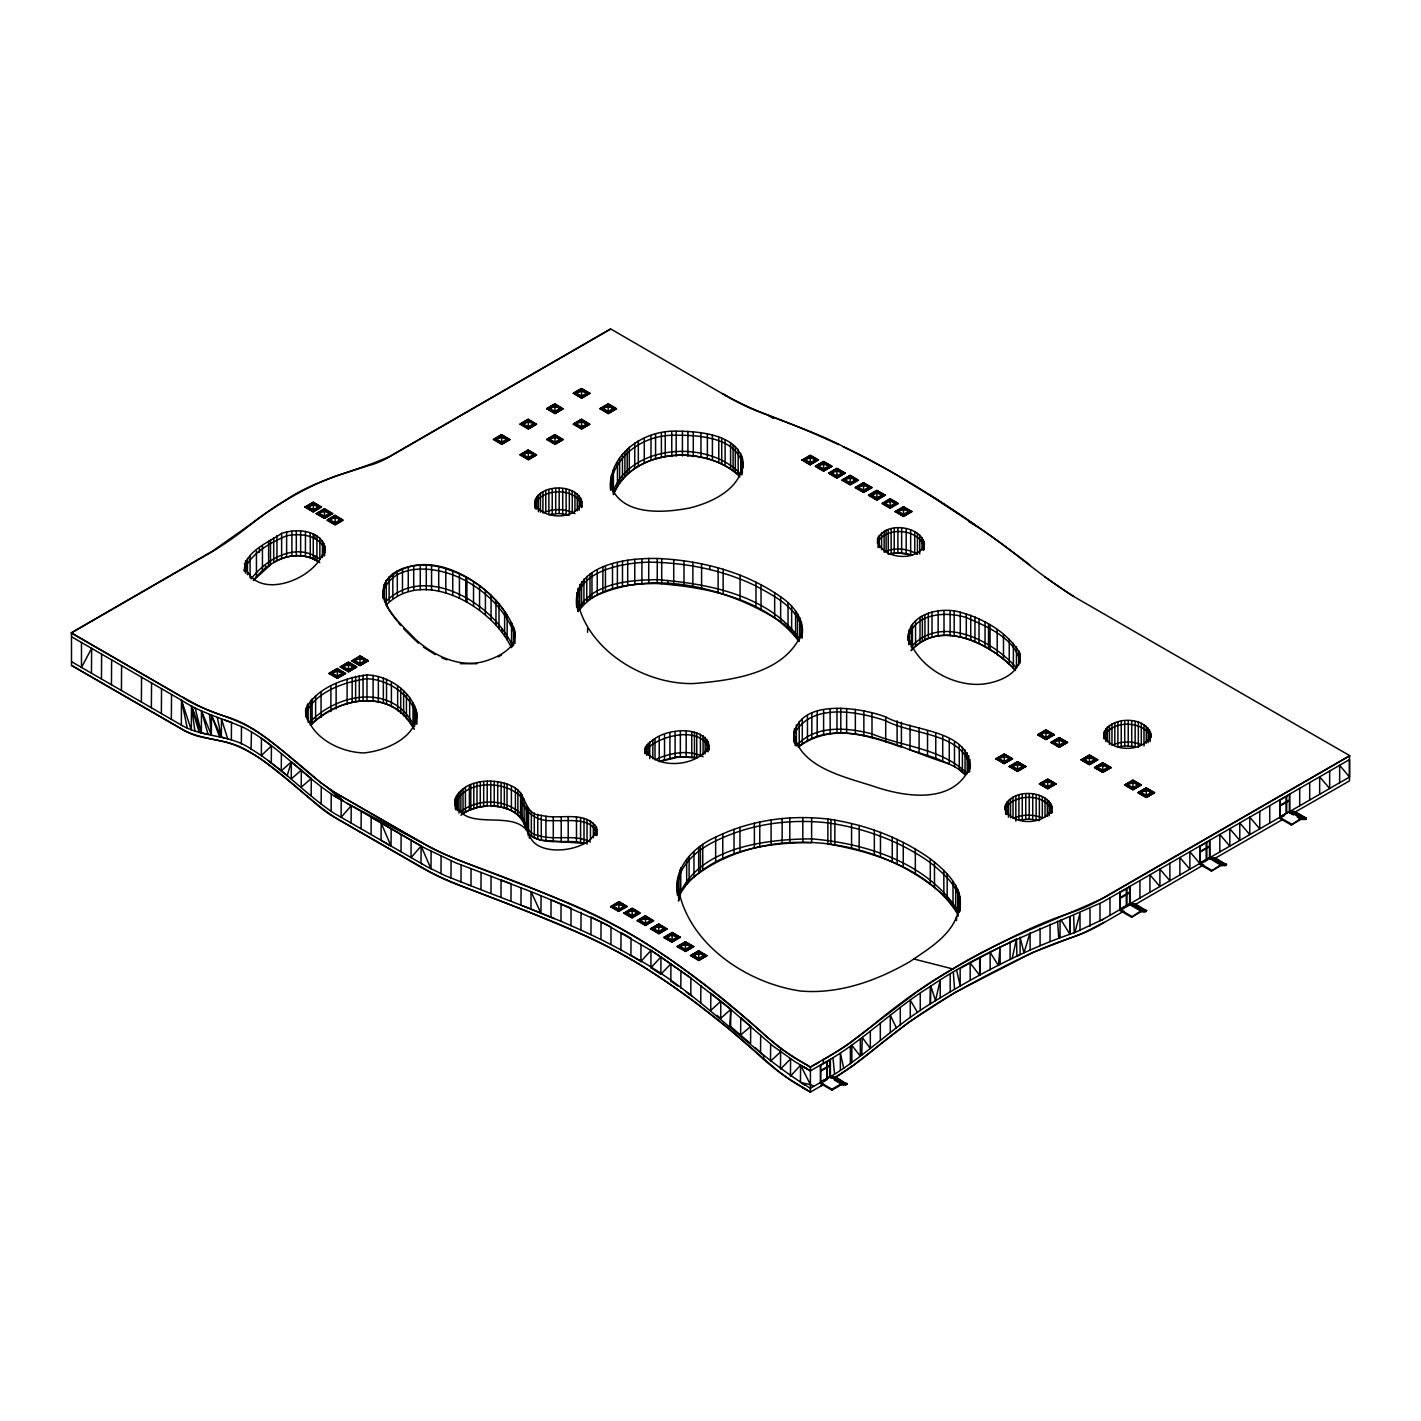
<?xml version="1.0" encoding="UTF-8"?>
<svg xmlns="http://www.w3.org/2000/svg" width="1421" height="1421" viewBox="0 0 1421 1421"><rect width="100%" height="100%" fill="white"/><g stroke="black" fill="none" stroke-linecap="round" stroke-linejoin="round"><path stroke-width="1.5" d="M823.327 1084.649L810.414 1092.11L795.121 1083.104A215.655 124.515 60 0 1 763.414 1059.16A677.604 391.219 60 0 0 685.579 995.446A572.947 330.791 60 0 0 576.198 931.874A3198.813 1846.838 60 0 0 457.455 884.679L454.809 883.631A351.538 202.954 60 0 1 421.593 867.627L333.793 816.933A103.715 59.877 60 0 1 317.309 804.997L313.579 801.746A786.932 454.347 60 0 0 272.903 768.139L268.605 764.818A141.549 81.725 60 0 0 224.98 741.904L200.059 736.753A90.322 52.151 60 0 1 182.368 729.524L71.494 665.508L71.494 632.896L202.226 557.405A307.771 177.696 -60 0 0 246.384 527.919A344.717 199.029 -60 0 1 337.061 475.573L369.478 465.324A104.603 60.393 -60 0 0 388.928 457.118L610.586 329.139M342.283 519.979L335.09 515.841L327.914 519.979L335.09 524.136L342.283 519.979L335.09 515.716L335.09 524.42L328.979 520.885M610.568 488.487C608.632 454.01 644.299 429.941 676.183 431.202C700.411 431.185 743.574 434.684 743.041 467.243C738.352 436.14 696.556 434.879 671.76 435.288C643.713 435.838 615.364 454.862 610.568 483.637M652.683 920.613L645.489 918.641L638.295 920.613L645.489 924.751L652.683 920.613L645.489 916.332L645.489 925.053L639.361 921.519M692.613 946.546L685.437 944.574L678.243 946.546L685.437 950.685L692.613 946.546L685.437 942.389L685.437 950.969L691.547 946.706L685.437 950.24L679.309 946.706L685.437 950.969M801.551 1086.994L810.414 1092.11L810.414 1066.993L825.423 1058.325A342.017 197.466 -60 0 0 851.232 1041.842L917.575 991.414A535.557 309.21 -60 0 1 952.976 968.98C1000.455 938.872 1053.92 921.217 1104.348 897.557L1349.95 755.759L1071.256 595.097L1044.95 576.962M830.379 1059.196L830.432 1077.846L832.067 1076.798L843.506 1083.513L831.942 1090.138L820.397 1083.477L820.397 1065.075M550.957 917.362L551.082 899.866L604.103 923.366L651.848 950.933L689.451 977.009L728.476 1007.418L772.935 1045.98L795.121 1061.842L810.414 1070.866L823.327 1063.37L823.327 1059.533M833.861 1076.94L845.317 1083.441L833.861 1076.94L832.138 1077.935M629.325 954.628C696.841 989.389 746.167 1049.284 810.414 1088.273L830.379 1076.745L835.584 1076.869L834.003 1077.935M832.067 1076.905L845.442 1084.454M846.365 1084.685L841.605 1084.56L846.33 1084.56L847.023 1083.477L841.871 1083.388L841.871 1084.454L834.251 1079.942M847.076 1084.276L835.53 1076.852L834.003 1077.829M1024.736 766.452L1017.543 762.171L1017.543 770.591L1010.367 766.452L1017.543 764.48L1024.736 766.452L1017.543 770.875M908.41 633.393L908.303 640.871C905.87 614.245 939.938 606.199 960.276 612.22C983.385 618.561 1007.525 632.15 1019.727 653.198C1022.765 673.945 997.009 683.235 980.312 684.318C950.613 685.775 917.06 665.934 908.303 637.034M1045.945 739.115L1053.139 734.675L1045.945 730.394L1045.945 739.115L1039.835 735.581M1096.621 759.791L1089.445 757.819L1082.251 759.791L1089.445 763.93L1096.621 759.791L1089.445 755.51L1089.445 764.214L1083.317 760.679L1087.918 757.304M1139.34 909.387L1143.159 911.589L1143.07 910.452L1131.507 917.184L1119.961 910.524L1119.961 892.122M1141.17 911.607L1145.93 911.625L1146.587 910.524L1141.436 910.435L1141.436 911.394L1129.997 904.786L1129.944 886.349M1140.122 784.889L1132.928 782.918L1125.752 784.889L1132.928 789.046L1140.122 784.889L1132.928 780.626L1132.928 789.33L1139.056 785.795L1132.928 781.532M1131.702 904.982L1135.095 903.898L1129.944 903.792L1143.159 911.483M1209.875 858.781L1209.822 840.237M1213.445 858.87L1215.026 857.858L1213.445 858.87L1224.884 865.371L1226.465 864.465L1225.772 865.584L1221.065 865.496M1214.316 858.977L1209.52 858.835L1211.509 857.733L1224.884 865.478L1224.76 864.377L1221.332 865.389L1211.776 859.776M1223.037 865.478L1213.498 859.865M1224.884 865.371L1224.76 864.377M1289.717 794.108L1289.753 812.652L1293.572 814.855L1289.753 812.546M1304.638 818.265L1304.78 819.26L1306.361 818.336L1294.868 811.657L1289.753 811.586L1294.904 811.675L1289.753 811.586L1302.915 819.349L1304.638 818.265L1304.78 819.366L1291.387 811.604L1289.451 812.741M1302.915 819.349L1297.391 817.057M1101.453 920.24L1349.506 777.038L1349.506 755.759L1101.684 898.836A198.869 114.817 -60 0 1 1074.258 911.554L1069.569 913.117A554.048 319.885 -60 0 0 1023.653 931.714L1016.708 935.071A1385.866 800.13 -60 0 0 961.129 964.113L953.331 968.5A520.654 300.595 -60 0 0 872.636 1025.429A455.182 262.796 -60 0 1 851.854 1041.38M480.973 889.582L481.08 872.458L455.821 862.884L424.453 847.875L334.059 795.796C302.637 775.298 277.734 745.528 244.305 727.854C223.719 718.724 201.48 713.218 182.403 700.766L71.494 636.732M91.459 673.199L91.637 648.367L81.477 667.426L81.477 642.505M101.459 678.954L101.619 654.14M111.442 684.727L111.62 659.895M121.424 690.482L121.602 665.667M141.389 702.027L141.567 677.195M151.372 707.782L151.55 682.968M161.372 713.555L161.532 688.723M171.355 719.31L171.532 694.496M227.662 738.725L221.481 719.026L221.356 737.037L211.48 715.367L211.338 734.852L201.498 710.962L201.338 732.934L191.498 705.846L191.32 730.003L181.515 700.251L181.337 725.083C202.954 737.819 230.344 734.248 251.233 749.169C281.322 767.056 304.876 793.771 333.846 813.114L426.922 866.686L445.217 875.673L468.397 884.821M231.357 739.968L231.481 722.312L224.749 720.127M241.357 744.071L241.481 726.504M251.481 731.833L251.055 749.08M271.304 763.006L271.429 745.883L261.446 738.316L261.34 755.617L271.429 745.883M281.394 753.769L281.269 770.893L291.376 761.816L311.306 778.53L311.181 795.724M321.146 804.233L321.27 787.039M331.129 811.409L331.253 794.073M351.094 823.079L351.218 805.707L341.111 817.306L341.235 799.952L333.704 795.6M361.076 828.834L361.2 811.48M371.059 834.607L371.183 817.253L420.652 845.815M391.041 846.134L381.059 840.379L381.165 823.008L391.041 846.134L391.166 828.78M401.024 851.907L401.148 834.536M411.131 840.308L411.006 857.662L421.113 846.063L430.989 868.782L431.114 851.321M421.113 846.063L420.989 863.435L422.001 864.004M440.972 873.684L441.096 856.259M450.972 878.125L451.096 860.806M460.972 882.068L461.097 864.98M470.973 885.798L471.079 868.835M490.973 893.383L491.08 876.242M500.974 897.237L501.08 879.99L511.08 883.844L510.956 901.18M520.956 905.124L521.081 887.77M559.821 903.472L531.081 891.695L530.957 909.174L554.083 918.659M541.081 895.781L540.957 913.259L531.081 891.695M560.958 921.554L561.082 903.969L571.082 908.037L570.958 925.782M580.94 930.062L581.065 912.353M590.941 934.627L591.065 916.954L611.048 927.043L610.923 944.556M600.941 939.459L601.065 921.856M620.906 949.921L621.03 932.478L631.031 938.18L630.906 955.569M641.013 944.148L640.889 961.502L650.996 950.4L660.96 956.955L690.89 978.092L690.784 995.357M650.996 950.4L650.871 967.737L660.96 956.955L660.854 974.255L670.943 963.775L670.819 981.058M680.801 988.11L680.925 970.845M700.748 1002.817L700.873 985.552M716.983 1015.393L720.696 1018.377L720.82 1001.201L710.837 993.261L710.713 1010.491L720.82 1001.201L730.785 1009.354L730.66 1026.513M740.75 1017.756L740.625 1034.968L750.714 1026.477L740.75 1017.756L742.188 1019.017M750.714 1026.477L750.59 1043.653L729.755 1025.767L730.785 1009.354L720.696 1018.377M760.555 1052.57L760.679 1035.412M770.644 1044.08L770.519 1061.238L780.609 1051.877L780.484 1069.143L790.591 1058.858L790.467 1076.194L800.574 1065.146L810.414 1084.632L813.736 1086.355M810.414 1084.632L800.449 1082.482L800.574 1065.146M644.797 748.76C654.797 770.573 698.581 766.914 708.937 746.345C704.123 720.376 645.951 729.648 644.761 753.556L645.312 746.807M823.647 1080.617C861.002 1060.19 893.17 1026.548 930.453 1003.812L930.862 986.121C984.06 949.725 1044.915 928.162 1103.016 901.891L1349.506 759.596L1349.506 780.875L1295.543 811.835M454.791 799.916C461.559 835.939 515.237 805.671 529.358 834.447C535.397 859.847 595.47 851.57 596.518 827.431C584.226 809.792 558.968 820.326 541.277 815.334C524.225 814.961 526.854 795.121 515.397 788.087C496.941 775.99 455.839 778.299 454.738 805.814C462.127 779.898 503.549 779.49 520.583 796.364C524.225 812.634 536.285 821.782 553.284 820.592C566.997 821.409 593.641 816.382 596.891 835.139L596.962 829.349M861.73 1055.235L862.263 1037.472L870.327 1048.467L870.327 1031.149M877.379 539.181C879.706 558.684 915.87 562.911 924.165 545.415C923.135 524.065 878.871 520.406 877.379 543.035C885.354 525.006 922.46 529.021 924.165 549.27L924.307 543.266M534.9 500.458L534.9 504.295C542.254 487.066 578.986 487.314 581.722 507.315C585.257 480.991 529.767 481.737 535.166 508.327M581.846 501.471C577.157 520.21 543.906 520.228 535.166 504.473M1004.967 805.973C1007.4 826.436 1047.703 826.631 1051.895 806.968C1045.998 788.282 1006.37 788.744 1004.967 809.81C1012.303 792.563 1049.053 792.829 1051.771 812.83L1051.895 806.968M1150.868 733.787C1146.676 753.45 1106.355 753.254 1103.922 732.792C1111.382 715.029 1150.477 715.864 1150.868 737.641L1150.459 731.762M1103.922 732.792L1103.797 738.636L1103.797 734.799M244.412 563.427C253.577 605.115 322.052 578.134 324.77 546.161C318.855 529.518 296.03 528.505 281.624 533.408C267.681 543 243.542 551.881 244.412 571.384M244.181 570.389C250.238 553.728 270.523 542.502 286.616 535.806C300.026 532.928 319.832 534.989 324.77 550.016L324.77 546.161M576.695 607.016C571.544 563.107 630.231 557.085 661.706 558.684C703.626 561.188 745.954 572.45 780.644 596.802C793.682 605.595 805.441 620.267 801.799 636.91L802.137 633.73M743.041 463.406C740.305 489.055 712.454 502.288 690.215 507.865C663.82 513.141 620.515 516.32 610.568 484.632M793.7 731.335C797.803 767.926 847.058 777.323 875.816 787.039C906.722 797.341 953.349 803.984 969.708 767.802C969.69 728.813 911.181 731.513 885.709 716.912C859.101 706.947 792.598 696.787 793.7 741.62M677.444 895.035C672.524 868.711 693.306 846.969 715.651 837.147C750.235 820.148 789.774 814.642 827.892 819.047C864.465 824.233 900.115 837.289 930.293 858.799C946.528 871.339 965.889 889.617 958.891 912.513C964.664 890.985 945.036 874.661 930.293 862.636C900.115 841.125 864.465 828.088 827.892 822.901C789.774 818.478 750.235 823.985 715.651 840.983C695.544 850.38 673.412 869.599 678.048 894.218M780.289 1051.647L780.768 1048.112L766.931 1037.081A706.326 407.791 60 0 0 683.537 968.856A596.11 344.166 60 0 0 559.341 899.386L556.357 898.143A2628.886 1517.788 60 0 0 467.953 863.773L465.644 862.92A430.456 248.515 60 0 1 424.328 843.967L347.204 803.398M305.604 710.127C315.089 688.013 344.415 678.03 366.973 674.922C389.088 675.686 411.61 691.441 417.01 713.36C416.246 738.227 384.878 751.034 363.439 752.952C338.802 752.011 309.05 736.7 305.604 710.127L305.888 717.143M305.604 713.964C315.089 691.849 344.415 681.867 366.973 678.758C389.088 679.522 411.61 695.295 417.01 717.214M763.414 1059.16L763.965 1055.661L755.031 1047.561M677.444 882.565C684.46 941.59 744.799 982.835 800.449 991.005C839.243 994.398 876.846 980.668 909.991 961.591C929.565 948.073 954.166 934.112 958.891 908.676M1012.125 958.642L1016.459 939.05A1382.171 797.518 -60 0 0 961.058 968.003M908.41 637.23C914.911 613.126 946.297 611.048 966.298 617.584C986.92 626.395 1015.571 638.384 1020.207 662.435L1020.207 655.898M678.368 897.237C697.374 847.325 765.102 839.207 811.622 838.87C865.762 843.275 926.901 862.583 957.718 910.328M678.368 901.074L680.766 892.761L689.132 880.86M930.453 1003.812C976.156 975.605 1023.902 949.796 1074.88 932.531L1080.013 913.277L1080.013 930.595M793.7 735.172C809.899 702.116 857.414 711.299 885.709 720.767C911.856 734.906 962.656 732.419 970.312 767.553L970.312 763.716M511.063 622.593L515.13 634.583L513.443 642.647A47.106 27.194 0 0 1 507.244 649.948A59.664 34.441 0 0 1 488.131 660.126C462.376 669.611 434.702 656.573 415.554 639.379C401.504 624.21 376.05 604.618 385.961 581.278C423.991 540.566 491.542 582.201 511.578 623.091L511.578 647.621L507.155 639.876L507.155 615.346C493.442 592.841 470.884 576.429 445.803 568.791C422.748 560.158 378.963 565.522 383.031 598.419M383.031 592.095C393.741 561.739 435.91 566.446 459.427 577.672C484.081 589.129 505.183 609.307 514.988 634.903M287.184 775.6L291.376 761.816L291.252 778.957L301.341 770.111L301.216 787.198L311.306 778.53M801.799 633.073C785.103 673.661 732.597 680.286 693.857 683.537C643.553 684.993 584.475 648.722 576.695 596.66M1103.922 736.629C1111.684 720.216 1141.525 720.269 1150.459 735.616M678.972 896.687L680.322 892.708M614.902 490.938L616.945 487.03M739.897 476.834C706.717 443.991 632.967 447.384 613.392 494.668L613.392 469.8M645.312 750.643C657.834 735.208 702.898 724.373 708.937 750.181L708.937 746.345M798.993 641.51C766.807 598.898 707.836 587.228 657.248 583.516C630.391 583.516 597.264 586.749 579.697 609.68L579.697 584.582M619.219 483.158C646.093 447.26 707.445 447.278 739.577 475.573M911.234 650.676C940.293 617.904 991.432 643.908 1015.429 670.499M511.329 647.159L512.768 645.276M386.263 601.047C425.536 563.178 491.293 602.646 511.578 643.784M507.155 639.876C484.739 603.215 422.623 568.737 386.263 604.902L386.263 580.372M811.622 817.803L811.622 842.724C767.873 842.138 717.374 850.291 686.663 884.324L686.663 859.403M911.181 650.125C940.897 618.295 990.757 643.82 1015.429 669.966M253.95 579.679C268.267 561.313 294.911 547.707 316.936 560.94L316.936 536.001M251.162 578.827C266.473 558.666 296.474 541.49 319.849 559.181L319.849 538.079M253.258 580.567L270.487 564.883L270.487 539.785M310.56 721.442C339.708 692.258 393.51 683.714 414.523 726.575L414.523 705.509M413.031 702.631L413.031 727.552C390.242 687.213 339.139 697.391 310.56 725.278L310.56 700.375M690.642 879.439C763.592 820.29 880.132 835.566 946.564 898.001M798.122 747.091C844.234 712.933 902.264 750.341 949.619 763.93M901.411 722.259L901.411 747.126C869.812 735.9 828.461 722.348 799.224 746.345L799.224 721.477M311.661 723.804C340.099 695.864 393.653 688.652 414.364 729.364M460.866 815.281C480.28 800.059 519.926 802.137 526.214 830.059L526.214 805.245M852.973 1040.883L847.662 1044.613A305.302 176.275 -60 0 1 835.903 1052.286L822.208 1060.439M852.511 1065.839L834.553 1077.775M306.172 506.995L313.366 505.023L320.542 506.995L313.366 511.134L306.172 506.995L313.366 502.714L320.542 506.995M317.256 513.39L324.45 511.418L331.644 513.39L324.45 517.546L317.256 513.39L324.45 509.127L331.644 513.39M501.649 443.547L494.472 439.409L501.649 437.437L508.842 439.409L501.649 443.849L495.538 439.569L501.649 436.034L507.777 440.315M528.292 428.183L521.098 424.026L528.292 422.055L535.468 424.026L528.292 428.467L522.164 424.932L528.292 420.669M554.918 412.801L547.724 408.662L554.918 406.69L562.094 408.662L554.918 413.102L548.79 409.568L553.391 406.175M581.544 397.436L574.35 393.28L581.544 391.308L588.72 393.28L581.544 397.72L575.416 394.185L580.017 390.793M521.098 454.773L528.292 452.802L535.468 454.773L528.292 458.93L521.098 454.773L528.292 450.51L534.403 454.045L528.292 457.58L522.164 454.045M547.724 439.409L554.918 437.437L562.094 439.409L554.918 443.547L547.724 439.409L554.918 435.128L561.029 438.663L554.918 442.197L548.79 438.663M574.35 424.026L581.544 422.055L588.72 424.026L581.544 428.183L574.35 424.026L581.544 419.763L587.655 423.298L581.544 426.833L575.416 423.298M600.976 408.662L608.17 406.69L615.346 408.662L608.17 412.801L600.976 408.662L608.17 404.381L608.17 412.801M338.909 670.819L343.491 674.211L337.381 677.746L330.187 673.305L337.381 671.334L344.575 673.305L337.381 677.462M341.289 666.911L348.482 664.939L355.659 666.911L348.482 671.049L341.289 666.911L348.482 662.63L355.659 666.911M352.817 660.694L360.01 658.722L367.186 660.694L360.01 665.135L352.817 660.694L360.01 656.413L367.186 660.694M803.114 459.907L810.29 457.935L817.484 459.907L810.29 464.045L803.114 459.907L810.29 455.626L817.484 459.907M816.418 466.177L823.612 464.205L830.788 466.177L823.612 470.315L816.418 466.177L823.612 461.896L830.788 466.177M829.74 473.122L836.916 471.15L844.11 473.122L836.916 477.278L829.74 473.122L836.916 468.841L844.11 473.122M843.044 480.032L850.238 478.06L857.431 480.032L850.238 484.188L843.044 480.032L850.238 475.893L856.348 479.303L850.238 482.838L844.11 479.303M856.366 487.474L863.542 485.502L870.736 487.474L863.542 491.613L856.366 487.474L863.542 483.193L870.736 487.474M869.67 495.165L876.864 493.176L884.057 495.165L876.864 499.304L869.67 495.165L876.864 490.884L884.057 495.165M882.992 503.354L890.168 501.382L897.361 503.354L890.168 507.51L882.992 503.354L890.168 499.091L896.296 502.608L890.168 506.142L884.057 502.608M896.296 511.56L903.49 509.588L910.683 511.56L903.49 515.699L896.296 511.56L903.49 507.279L910.683 511.56M611.669 906.474L618.863 902.193L626.039 906.474L618.863 910.612L611.669 906.474L618.863 902.193L618.863 910.914M624.991 912.886L632.167 908.623L639.361 912.886L632.167 917.042L632.167 908.623L624.991 912.886L632.167 917.327M651.617 928.748L658.793 926.776L665.987 928.748L658.793 932.904L651.617 928.748L658.793 924.485L664.921 928.02L658.793 931.554L652.683 928.02M664.921 937.256L672.115 932.993L679.309 937.256L672.115 941.413L664.921 937.256L672.115 932.993L672.115 941.413M691.547 955.551L698.741 953.58L705.935 955.551L698.741 959.708L691.547 955.551L698.741 951.288L704.869 954.823L698.741 958.358L692.631 954.823M1004.238 762.917L997.045 758.761L1004.238 756.789L1011.415 758.761L1004.238 763.201L998.11 759.667L1004.238 755.386M1045.945 738.831L1038.769 734.675L1045.945 732.703L1053.139 734.675M1059.267 746.505L1052.073 742.366L1059.267 740.394L1066.443 742.366L1059.267 746.807L1054.666 744.142M1040.527 783.877L1047.721 781.887L1054.915 783.877L1047.721 788.016L1040.527 783.877L1047.721 779.596L1054.915 783.877M1095.573 767.464L1102.749 765.493L1109.943 767.464L1102.749 771.621L1095.573 767.464L1102.749 763.201L1109.943 767.464M1139.056 792.581L1146.25 790.609L1153.426 792.581L1146.25 796.737L1139.056 792.581L1146.25 788.3L1153.426 792.581M831.711 1077.9L833.363 1076.798M1103.016 919.351L1074.88 932.531M498.274 656.875L501.631 654.939M820.628 1086.035L823.718 1084.241M305.106 506.995L313.366 502.217L321.608 506.995L313.366 511.915L305.106 506.995L313.366 511.915M305.106 507.155L313.366 502.217M307.238 507.901L311.821 504.508M319.476 506.249L313.366 509.784L307.238 506.249M314.894 510.548L319.476 507.155L313.366 510.69L307.238 507.155M316.19 513.567L324.45 508.629L332.709 513.567L324.45 518.328L316.19 513.567L324.45 518.168L332.709 513.567M319.867 512.679L324.45 510.032L330.578 514.295M330.578 512.661L324.45 516.196L318.34 512.661M330.578 513.567L324.45 517.102L318.34 514.295M335.09 515.219L326.848 520.157L335.09 524.917L343.349 520.157L335.09 515.379M327.914 519.979L335.09 515.841M335.09 516.622L328.979 520.157L335.09 523.692L341.218 520.157L336.617 517.493M335.09 524.42L341.218 520.885M493.407 439.409L501.649 434.631L509.908 439.569L501.649 444.329L493.407 439.569L501.649 434.808M520.033 424.026L528.292 419.266L536.534 424.204L528.292 428.964L520.033 424.204L528.292 419.266M546.659 408.822L554.918 403.884L563.16 408.822L554.918 413.582L546.659 408.662L554.918 403.884M573.285 393.28L581.544 388.519L589.786 393.28L581.544 398.217L573.285 393.28L581.544 388.679L589.786 393.457M494.472 439.409L501.649 435.128L507.777 438.663L501.649 442.197L495.538 438.663M521.098 424.026L528.292 419.763L534.403 423.298L528.292 426.833L522.164 423.298M547.724 408.662L554.918 404.381L561.029 407.916L554.918 411.451L548.79 407.916M574.35 393.28L581.544 389.017L581.544 397.72M587.655 392.551L581.544 396.086L575.416 392.551M507.777 439.569L501.649 443.103L495.538 439.569M561.029 409.568L554.918 412.356L548.79 408.822M587.655 394.185L581.544 396.974L575.416 393.457M563.16 408.662L554.918 413.582M589.786 393.28L581.544 398.217M520.033 454.773L528.292 450.013L536.534 454.951L528.292 459.711L520.033 454.951L528.292 450.013M546.659 439.409L554.918 434.631L563.16 439.569L554.918 444.329L546.659 439.569L554.918 434.808M573.285 424.026L581.544 419.266L589.786 424.204L581.544 428.964L573.285 424.204L581.544 419.266M599.911 408.822L608.17 403.884L616.43 408.662L608.17 413.582L599.911 408.662L608.17 404.061L616.43 408.822L608.17 413.582M534.403 455.679L528.292 459.214L522.164 455.679L528.292 451.416M548.79 439.569L554.918 436.034L561.029 439.569L554.918 443.849L548.79 439.569L554.918 443.103L561.029 439.569M609.698 406.175L614.281 409.568L608.17 413.102L602.042 409.568L606.643 406.175M614.281 407.916L608.17 411.451L602.042 407.916M587.655 424.204L581.544 427.721L575.416 424.932L581.544 428.467L587.655 424.932L581.544 420.669M614.281 408.822L608.17 412.356L602.042 408.822M528.292 459.711L536.534 454.951M329.121 673.305L337.381 668.545L345.64 673.465L337.381 678.243L329.121 673.465L337.381 678.083L345.64 673.465M340.223 667.071L348.482 662.133L356.724 666.911L348.482 671.831L340.223 666.911L348.482 662.31L356.724 667.071L348.482 671.831M329.121 673.465L337.381 668.545M330.187 673.305L337.381 669.042L344.575 673.305M351.751 660.854L360.01 655.934L368.252 660.854L360.01 665.632L351.751 660.854L360.01 665.454L368.252 660.694L360.01 655.934M331.253 674.211L335.853 670.819M343.491 672.577L337.381 676.112L331.253 672.577M354.593 666.165L348.482 669.7L342.354 666.165M366.121 659.948L360.01 663.483L353.882 659.948M343.491 673.465L337.381 677L331.253 673.465M354.593 667.071L348.482 670.605L342.354 667.799L348.482 671.334L354.593 667.799L348.482 663.536M366.121 661.6L360.01 664.389L353.882 660.854M802.03 460.067L810.29 455.146L818.549 459.907L810.29 464.827L802.03 459.907L810.29 464.827M804.179 460.813L808.762 457.42M816.418 459.161L810.29 462.695L804.179 459.161M816.418 460.813L810.29 463.601L804.179 460.067M823.612 461.416L815.352 466.337L823.612 471.097L831.871 466.337L823.612 470.937L815.352 466.177L823.612 461.576L831.871 466.337L823.612 461.576M819.011 465.449L823.612 462.802L828.194 465.449M829.722 465.431L823.612 468.966L817.484 465.431M828.674 473.122L836.916 468.362L845.175 473.122L836.916 478.06L828.674 473.122L836.916 477.882L845.175 473.122M828.674 473.282L836.916 468.521L845.175 473.282M843.044 472.376L836.916 475.911L830.805 472.376M841.978 480.032L850.238 475.271L858.497 480.209L850.238 484.97L841.978 480.209L850.238 475.431M853.293 482.714L856.348 480.209L850.238 483.744L844.11 480.937M863.542 482.696L855.3 487.634L863.542 492.394L871.801 487.634L863.542 492.234L855.3 487.474L863.542 482.874L871.801 487.634L863.542 482.874M858.959 486.746L863.542 484.099M869.67 486.728L863.542 490.263L857.431 486.728M869.67 487.634L863.542 491.169L857.431 488.38M868.604 495.165L876.864 490.387L885.123 495.165L876.864 500.085L868.604 495.165L876.864 499.926L885.123 495.165M868.604 495.325L876.864 490.547L885.123 495.325M870.736 496.053L876.864 491.79L882.992 495.325L879.919 497.83M882.992 494.419L876.864 497.954L870.736 494.419M882.992 495.325L876.864 498.86L870.736 495.325M885.585 502.643L890.168 499.979L896.296 504.26M896.296 503.514L890.168 507.048L884.057 503.514M895.23 511.56L903.49 506.782L911.749 511.56L903.49 516.48L895.23 511.56L903.49 516.32L911.749 511.56M895.23 511.72L903.49 506.96L911.749 511.72M903.49 508.185L897.361 511.72L903.49 515.255L909.618 511.72L906.545 509.961M909.618 510.814L903.49 514.349L897.361 510.814M906.545 514.224L909.618 512.466M610.604 906.634L618.863 901.696L627.123 906.474L618.863 911.394L610.604 906.634L618.863 911.394M614.263 905.745L617.336 903.987M624.974 905.728L618.863 909.262L612.735 905.728L618.863 904.502L626.039 906.474M623.926 913.064L632.167 908.126L640.427 913.064L632.167 917.824L623.926 913.064L632.167 917.824M626.057 913.792L632.167 909.529L638.295 913.064L633.695 916.438M638.295 912.158L632.167 915.692L626.057 912.158L632.167 910.914L639.361 912.886M638.295 913.064L632.167 916.598L626.057 913.064M637.23 920.613L645.489 915.835L653.749 920.772L645.489 925.533L637.23 920.772L645.489 915.835M638.295 920.613L645.489 916.332M643.962 918.126L639.361 920.772L645.489 924.307L651.6 920.772L645.489 925.053M651.6 919.867L645.489 923.401L639.361 919.867M650.552 928.748L658.793 923.987L667.053 928.925L658.793 933.686L650.552 928.925L658.793 924.147M658.793 933.188L652.683 929.654L657.266 926.279M660.339 932.318L664.921 928.925L658.793 932.46L652.683 928.925M680.375 937.256L672.115 942.194L663.856 937.434L672.115 932.496L680.375 937.434L672.115 932.496M673.643 934.769L678.243 938.162L672.115 941.697L665.987 938.162L670.588 934.769M678.243 936.528L672.115 940.063L665.987 936.528L672.115 935.284L679.309 937.256M678.243 937.434L672.115 940.968L665.987 937.434M995.979 758.761L1004.238 754L1012.48 758.761L1004.238 763.681L995.979 758.761L1004.238 763.521L1012.48 758.761M1037.685 734.675L1045.945 729.914L1054.204 734.675L1045.945 739.613L1037.685 734.675L1045.945 739.435L1054.204 734.675M995.979 758.921L1004.238 754.16L1012.48 758.921M1037.685 734.835L1045.945 730.074L1054.204 734.835M997.045 758.761L1004.238 754.48L1011.415 758.761M1038.769 734.675L1045.945 730.518M1042.89 733.076L1039.835 734.835L1045.945 738.369L1052.073 734.835L1045.945 731.3M677.178 946.546L685.437 941.768L693.679 946.706L685.437 951.466L677.178 946.706L685.437 941.928L693.679 946.706M678.243 946.546L685.437 942.389M680.837 945.818L685.437 943.171L690.02 945.818M1010.349 758.015L1004.238 761.549L998.11 758.015M1052.073 733.929L1045.945 737.463L1039.835 733.929M1010.349 758.921L1004.238 762.455L998.11 758.921M691.547 945.8L685.437 949.335L679.309 945.8M685.437 951.466L693.679 946.546M1009.283 766.452L1017.543 761.674L1025.802 766.452L1017.543 771.372L1009.283 766.452L1017.543 771.212L1025.802 766.452M1051.007 742.366L1059.267 737.588L1067.508 742.366L1059.267 747.286L1051.007 742.366L1059.267 747.126L1067.508 742.366M1009.283 766.612L1017.543 761.851L1025.802 766.612M1051.007 742.526L1059.267 737.765L1067.508 742.526M1010.367 766.452L1017.543 762.295M1052.073 742.366L1059.267 738.085L1066.443 742.366M1016.015 770.004L1011.432 766.612L1017.543 763.077L1023.671 767.358M1053.139 743.272L1059.267 738.991L1065.377 743.272M1011.432 767.358L1016.015 764.693M690.482 955.729L698.741 950.791L707.001 955.729L698.741 960.489L690.482 955.551L698.741 950.791M703.342 957.345L698.741 959.992L692.631 956.457L698.741 952.923M1023.671 765.706L1017.543 769.241L1011.432 765.706M1065.377 741.62L1059.267 745.155L1053.139 741.62M1023.671 766.612L1017.543 770.146L1011.432 766.612M1065.377 742.526L1059.267 746.061L1053.139 742.526M707.001 955.551L698.741 960.489M1039.462 783.877L1047.721 779.099L1055.981 783.877L1047.721 788.797L1039.462 783.877L1047.721 788.637L1055.981 783.877M1081.186 759.791L1089.445 755.013L1097.687 759.791L1089.445 764.711L1081.186 759.791L1089.445 764.551L1097.687 759.791M1039.462 784.037L1047.721 779.259L1055.981 784.037M1081.186 759.951L1089.445 755.19L1097.687 759.951M1082.251 759.791L1089.445 755.635M1046.193 787.429L1041.611 784.037L1046.193 781.39M1053.849 783.131L1047.721 786.666L1041.611 783.131M1095.555 759.045L1089.445 762.58L1083.317 759.045M1047.721 788.3L1053.849 784.037L1047.721 787.571L1041.611 784.037M1090.973 763.343L1095.555 759.951L1089.445 763.486L1083.317 759.951M1102.749 762.704L1094.507 767.642L1102.749 772.402L1111.009 767.642L1102.749 772.242L1094.507 767.464L1102.749 762.864L1111.009 767.642L1102.749 762.864M1101.222 764.978L1096.639 767.642L1102.749 771.177L1108.877 767.642L1102.749 764.107M1108.877 766.736L1102.749 770.271L1096.639 766.736M1096.639 768.37L1102.749 771.905L1108.877 768.37M1124.668 784.889L1132.928 780.129L1141.187 784.889L1132.928 789.827L1124.668 784.889L1132.928 789.667L1141.187 784.889M1124.668 785.049L1132.928 780.289L1141.187 785.049M1125.752 784.889L1132.928 780.751M1139.056 784.161L1132.928 787.696L1126.817 784.161M1139.056 785.049L1132.928 788.584L1126.817 785.795M1146.25 787.82L1137.99 792.74L1146.25 797.518L1154.509 792.74L1146.25 797.341L1137.99 792.581L1146.25 787.98L1154.509 792.74L1146.25 787.98M1147.777 790.094L1152.36 793.486L1146.25 797.021L1140.122 793.486L1144.722 790.094M1152.36 791.834L1146.25 795.369L1140.122 791.834M1152.36 792.74L1146.25 796.275L1140.122 792.74M818.905 1062.34L810.414 1067.242L791.71 1056.034A199.082 114.941 60 0 1 776.008 1044.772C727.588 1002.036 677.693 960.312 620.977 928.854C565.309 898.338 504.633 878.995 446.141 854.945A300.95 173.753 60 0 1 430.581 847.609L335.836 793.255C305.391 773.628 281.251 745.403 249.652 727.286C228.159 715.314 203.167 711.175 182.545 697.267L71.494 632.896M820.716 1070.493L826.738 1067.011L826.738 1061.736L820.716 1065.253L820.716 1081.967L826.738 1078.468L826.738 1067.722L820.716 1071.203M1120.263 897.521L1126.302 894.04L1126.302 888.818L1120.263 892.299L1120.263 909.014L1126.302 905.532L1126.302 894.75L1120.263 898.25M1126.924 893.685L1129.642 892.122L1129.642 886.899L1126.924 888.462L1126.924 905.177L1129.642 903.614L1129.642 892.832L1126.924 894.395M1200.159 851.41L1206.198 847.928L1206.198 842.689L1200.159 846.188L1200.159 862.902L1206.198 859.421L1206.198 848.639L1200.159 852.12M1206.82 847.555L1209.52 845.992L1209.52 840.77L1206.82 842.333L1206.82 859.048L1209.52 857.485L1209.52 846.721L1206.82 848.284M1280.037 805.281L1286.076 801.799L1286.076 796.577L1280.037 800.059L1280.037 816.773L1286.076 813.292L1286.076 802.528L1280.037 806.009M1286.698 801.444L1289.398 799.881L1289.398 794.659L1286.698 796.222L1286.698 812.936L1289.398 811.373L1289.398 800.591L1286.698 802.155M820.397 1083.477L826.844 1079.765M1119.961 910.524L1129.642 904.946M1129.997 904.893L1131.613 903.845L1145.006 911.589L1146.587 910.577M1199.839 845.992L1199.839 864.412L1207.903 859.758M1279.735 799.881L1279.735 818.301L1284.566 815.494M1211.598 858.87L1214.973 857.769L1226.465 864.572M1135.13 904.076L1133.549 904.982L1135.13 903.969M1293.323 812.652L1294.904 811.728L1306.361 818.443L1301.21 818.194L1301.21 819.26M1294.904 811.835L1291.476 812.741L1293.181 811.64L1304.638 818.354M1124.029 911.056L1101.684 923.952A198.869 114.817 -60 0 1 1074.258 936.67L1069.569 938.251A554.048 319.885 -60 0 0 1023.653 956.83L1016.708 960.205A1385.866 800.13 -60 0 0 961.129 989.247L953.331 993.634A520.654 300.595 -60 0 0 880.896 1043.742A455.182 262.796 -60 0 1 851.854 1066.514M1134.438 904.999L1131.258 904.946L1134.438 904.999L1203.623 864.909M1213.197 859.385L1282.63 819.491M820.397 1082.518L831.942 1089.179L841.925 1083.406M1131.507 917.184L1141.489 910.452M1211.385 871.073L1221.367 864.341L1226.518 864.43L1222.948 864.341L1211.385 871.073L1199.839 864.412M1279.735 818.301L1291.263 824.962L1301.245 818.212M1291.263 824.962L1302.844 818.23L1306.396 818.318M837.875 1081.239L843.594 1084.543L845.317 1083.441M845.442 1084.543L847.023 1083.53M1305.65 819.473L1306.361 818.301M823.327 1063.37C862.263 1042.037 893.099 1009.23 930.862 986.121L935.498 1000.615L940.222 980.206L940.222 997.649M1104.028 922.407L1083.282 933.029L1032.428 952.603L954.841 992.568L909.245 1021.894L851.232 1066.976A342.017 197.466 -60 0 1 834.695 1077.9M1019.337 955.054L1016.939 956.226L1016.459 939.05M917.433 533.372L917.433 554.368C907.628 548.364 894.573 547.067 884.128 552.201L884.128 531.223M574.954 513.638C565.203 508.469 552.947 508.381 542.929 512.945L542.929 491.666M1141.312 723.36L1141.312 744.64C1131.986 740.945 1121.08 741.052 1111.968 745.279L1111.968 724M696.752 732.863L696.752 757.908L680.357 756.683L659.237 761.656L659.237 736.593M661.014 760.786L676.698 756.896L696.272 757.553M910.666 530.086L910.666 554.918L897.894 552.858L888.249 554.332L888.249 529.5M569.324 489.943L569.324 515.077L559.181 513.514L548.879 514.633L548.879 489.517M1135.148 721.477L1135.148 746.593L1124.722 745.918L1117.901 746.966L1117.901 721.832M1039.373 795.458L1039.373 820.592L1029.23 819.011L1018.928 820.148L1018.928 795.014M476.834 663.714L460.368 663.678M527.884 833.026C542.946 847.325 565.789 838.23 583.995 843.221L583.995 818.389M1300.89 819.349L1305.704 819.384M1209.875 857.698L1214.973 857.769L1209.839 857.68L1221.367 864.341L1221.332 865.389M1129.944 903.792L1131.613 903.951M957.718 889.244L957.718 914.165C930.613 870.291 876.206 852.298 827.892 843.967L827.892 819.047M541.579 840.255L584.741 843.452M200.787 732.845L209.1 734.373M219.935 736.7L224.838 737.908M914.04 959.051L952.976 968.98M909.351 749.684L935.888 758.228L954.876 766.701M703.093 756.754C688.084 749.169 669.611 752.988 655.01 759.791L655.01 738.583M838.585 444.595A1289.06 744.249 60 0 0 767.677 414.985L759.898 412.143A277.415 160.164 60 0 1 727.001 396.352L610.586 328.89L390.171 456.141C355.801 471.861 317.185 478.486 285.39 500.316A339.495 196.009 -60 0 0 250.753 524.154L212.351 551.206L71.05 632.896L180.076 695.828M481.08 872.458L531.507 891.873M468.326 884.786C527.049 907.93 587.441 928.57 641.439 961.822M522.022 905.55L529.82 908.694M441.807 657.799L446.922 659.877M446.869 880.025C516.729 908.747 590.248 930.968 653.589 973.296A743.645 429.337 60 0 1 696.201 1002.995L726.913 1027.081L777.34 1070.439A203.612 117.552 60 0 0 791.142 1080.297L807.625 1090.316M590.461 842.031C574.137 833.523 554.794 841.09 537.76 835.335C526.338 833.47 525.415 821.498 520.583 813.487C504.846 798.691 477.865 798.566 460.866 811.444L460.866 790.467M182.368 696.912L194.908 703.839A225.3 130.075 60 0 0 224.021 715.953L226.312 716.628A145.937 84.265 60 0 1 266.722 738.298A916.279 529.021 60 0 1 320.826 782.793L333.775 791.799L420.616 841.942M802.545 1066.336L807.075 1068.912M804.925 1085.093L801.586 1083.175M722.472 393.475C760.324 416.033 803.984 425.945 842.919 446.407A855.14 493.726 60 0 1 883.063 467.118C934.45 495.769 983.154 529.021 1029.763 564.848M857.431 480.032L850.238 475.893L850.238 484.472M897.361 503.354L890.168 499.197L890.168 507.794M851.765 477.563L856.348 480.209M811.817 457.42L816.418 460.067M581.544 389.141L588.72 393.28M608.17 404.505L615.346 408.662M583.072 390.793L587.655 393.457M1297.391 816.968L1301.21 819.171M1279.735 817.324L1291.263 823.985M562.094 408.662L554.918 404.381L554.918 413.102M588.72 424.026L581.544 419.888L581.544 428.467M556.446 406.175L561.029 408.822M535.468 424.026L528.292 419.888L528.292 428.467M562.094 439.409L554.918 435.252L554.918 443.849M522.164 424.204L528.292 427.721L534.403 424.932M1090.973 757.304L1095.555 759.951M1128.345 786.683L1132.928 789.33M508.842 439.409L501.649 435.252L501.649 443.849M535.468 454.773L528.292 450.51L528.292 459.214M531.347 453.175L534.403 454.951L528.292 458.468L522.164 454.951M1224.76 864.483L1213.303 857.875M1211.385 870.096L1199.839 863.435L1189.857 851.765L1189.857 869.208L1179.874 857.538L1179.874 874.963M1049.249 781.39L1053.849 784.037M1135.095 903.898L1146.587 910.683M1133.425 903.987L1145.006 911.589M1133.549 904.893L1137.368 907.095M1141.187 909.298L1145.006 911.5L1144.864 910.488L1143.159 911.589L1143.07 910.559M1119.961 909.564L1131.507 916.225M314.894 504.508L319.476 507.155M360.01 657.319L366.121 660.854M665.987 928.748L658.793 924.609L658.793 932.904M627.123 906.634L618.863 901.696M645.489 917.238L651.6 920.772M660.339 926.279L664.921 928.925M620.391 903.987L623.446 905.745M705.935 955.551L698.741 951.288L698.741 959.992M617.336 910.026L612.735 906.634L618.863 910.168L624.974 907.38M692.631 955.729L698.741 959.246L704.869 956.457M830.432 1076.763L843.594 1084.543M810.414 1066.993L806.151 1064.524A216.756 125.137 60 0 1 780.768 1048.112M803.7 1066.993L810.414 1070.866M71.494 661.671L182.297 725.634M71.832 665.508L180.538 728.263C201.018 741.211 227.253 737.801 247.787 750.91C280.434 768.992 304.964 798.211 336.209 818.141L430.563 872.316A304.947 176.026 60 0 0 446.869 879.99M968.891 521.631C1005.819 543.568 1036.868 574.12 1073.654 596.234M435.288 654.584L423.511 647.177M725.296 395.358L727.001 396.352M767.677 414.985L773.255 418.413M976.28 525.912L937.043 499.677L897.788 475.662A934.769 539.696 60 0 0 842.724 446.531M928.322 494.117L958.997 514.1M651.102 967.896L660.996 974.362M319.778 562.645C306.545 552.947 287.291 553.799 273.738 562.432L273.667 537.511M670.659 980.952L677.799 985.943M781.941 622.434C727.268 587.175 650.214 566.908 589.573 598.898A53.927 31.138 0 0 0 586.642 601.065M530.903 835.619L531.809 836.276A34.708 17.461 -8.2 0 0 541.543 840.291M686.006 991.876L691.991 996.245M268.32 760.715L287.593 775.937M965.054 749.915L965.054 774.782L959.246 769.667L959.246 744.799M783.486 623.517L791.461 630.622M416.069 641.031L418.413 643.127M329.033 788.85L341.786 800.272M333.775 791.799L343.811 801.444M414.896 640.001L403.528 628.615M1349.506 777.038L1339.648 765.297L1339.648 782.722M398.253 622.469L400.758 625.542M792.954 632.096L799.224 640.729M947.683 899.209L955.125 908.925M397.081 620.977L389.034 610.213M1061.132 920.009L1069.871 934.219L1070.031 916.882L1070.031 934.165M917.575 1012.445L910.275 1000.171L910.275 1017.578M956.138 910.328L957.239 912.246M511.578 623.091L514.988 631.066L514.988 643.322M385.748 604.049L387.951 608.543M896.331 1027.774L890.292 1015.109L890.292 1032.445M211.48 715.367L219.527 736.593M525.77 827.502C523.887 816.986 514.26 810.592 504.562 808.052A35.099 20.267 0 0 0 490.76 805.991L490.742 781.177M455.093 807.839L455.804 809.828L455.804 805.991M383.155 596.483L385.02 602.557M199.171 732.525L191.498 705.846L194.926 731.335M201.498 710.962L207.981 734.142M195.086 707.782L201.338 732.934M956.688 970.454L960.187 985.925L960.152 968.518M843.701 1068.255L840.362 1052.979L840.362 1070.404M802.137 629.539C797.43 607.211 774.019 596.074 755.972 586.003C722.703 569.839 685.579 562.503 648.722 562.165C620.586 562.752 568.205 572.61 578.134 611.669L578.134 607.815M181.515 700.251L187.306 728.227M217.377 717.658L221.356 737.037M832.955 1057.668L834.571 1074.134M209.491 714.568L211.338 734.852M1057.579 921.252L1058.752 938.126M953.349 972.337L954.521 989.105M1073.637 915.692L1074.258 932.744M314.876 534.9L314.911 538.772M315.053 556.091L315.089 559.963M1329.647 771.052L1329.647 788.495L1319.665 776.825L1319.665 794.25M1309.682 782.58L1309.682 800.023M1299.7 788.353L1299.7 805.796M1269.735 805.654L1269.735 823.079M1259.752 811.409L1259.752 828.852L1249.77 817.182L1249.77 834.607L1239.787 822.937L1239.787 840.379L1229.804 828.709L1229.804 846.134L1219.822 834.464L1219.822 851.907M1169.892 863.293L1169.892 880.736L1159.909 869.066L1159.909 886.491L1149.909 874.821L1149.909 892.264M1150.069 737.819L1150.069 741.655M1149.553 729.79L1149.553 740.181M1148.15 727.943L1148.15 742.686M1146.285 726.238L1146.285 743.165M1146.25 788.424L1146.25 797.021M1143.994 724.692L1143.994 745.972M1139.926 880.594L1139.926 898.036M1138.345 722.277L1138.345 747.41M1131.72 720.944L1131.72 746.061M1128.221 720.713L1128.221 745.83M1124.722 720.784L1124.722 745.918M1121.24 721.158L1121.24 746.291M1114.81 722.792L1114.81 744.071M1109.979 897.877L1109.979 915.319M1109.464 725.438L1109.464 744.551M1107.385 727.072L1107.385 741.815M1105.751 728.849L1105.751 741.407M1104.579 730.785L1104.579 738.973M1102.749 763.326L1102.749 771.905M1099.996 903.614L1099.996 921.039M1089.996 908.836L1089.996 926.243M1060.048 920.382L1060.048 937.682M1059.267 738.21L1059.267 746.807M1051.504 804.961L1051.504 813.167M1050.599 802.989L1050.599 813.38M1050.066 924.165L1050.066 941.501M1049.178 801.124L1049.178 815.867M1047.721 779.72L1047.721 788.016M1047.33 799.419L1047.33 816.347M1045.021 797.874L1045.021 816.968M1042.339 796.524L1042.339 817.821C1033.031 814.126 1022.143 814.233 1013.031 818.443L1013.031 797.163M1040.083 928.25L1040.083 945.622M1036.122 794.641L1036.122 819.775M1032.712 794.126L1032.712 819.242M1030.101 950.027L1030.101 932.638L1023.973 952.834L1020.1 937.274L1020.1 954.681M1029.23 793.895L1029.23 819.011M1025.749 793.966L1025.749 819.1M1022.267 794.339L1022.267 819.473M1019.727 653.198L1019.727 663.483M1018.715 650.516L1018.715 665.081M1016.459 646.839L1016.459 667.852C992.622 640.569 940.755 613.73 911.234 646.839L911.234 625.808M1015.837 795.973L1015.837 821.089M1013.386 643.251L1013.386 668.119M1010.526 798.602L1010.526 817.714M1010.118 942.212L1010.118 959.637M1009.247 639.308L1009.247 664.175M1008.43 800.254L1008.43 817.164M1006.796 802.03L1006.796 814.588M1005.624 803.966L1005.624 814.34M1004.238 754.604L1004.238 763.201M1003.492 634.583L1003.492 659.451M1000.135 964.646L1000.135 947.221L998.377 965.516L990.153 952.39L990.153 969.815M997.187 629.876L997.187 654.744M990.064 625.027L990.064 649.894M988.519 624.05L988.519 648.9M985.055 621.936L985.055 646.804M980.17 957.612L980.17 975.037M979.673 957.878L979.673 975.303L970.188 963.029L970.188 980.472M979.016 618.686L979.016 643.553M974.948 616.838L974.948 641.706M970.738 615.186L970.738 640.054M969.992 759.631L969.992 767.766M969.708 767.802L969.708 771.639M968.749 755.635L968.749 772.367M967.186 752.721L967.186 773.735C942.532 748.601 903.383 746.842 871.997 733.911C847.396 727.463 814.659 724.603 796.346 746.007L796.346 724.994M966.298 613.748L966.298 638.597M962.39 747.251L962.39 772.118M960.276 612.22L960.276 637.088M959.814 896.9L959.814 911.518M959.388 894.377L959.388 911.145M958.713 891.873L958.713 910.808M958.18 912.335L958.18 916.172M956.564 916.758L956.564 920.595M955.694 885.336L955.694 910.257M954.486 741.798L954.486 766.665L959.672 769.72A47.657 27.514 0 0 1 963.811 773.077M954.184 611.19L954.184 636.057M953.011 881.482L953.011 906.403M950.205 974.202L950.205 991.645M950.116 610.781L950.116 635.631M949.264 739.044L949.264 763.912M947.185 874.128L947.185 899.049M944.006 610.586L944.006 635.453M943.846 870.558L943.846 895.479M942.709 736.078L942.709 760.946M938.144 610.977L938.144 635.844M935.764 733.431L935.764 758.299M934.485 861.996L934.485 886.917M932.016 612.06L932.016 636.91M930.293 858.799L930.293 883.72M930.24 986.529L930.24 1003.954M928.339 613.144L928.339 637.993M927.54 730.749L927.54 755.617M924.929 614.511L924.929 639.361M924.041 541.632L924.041 549.749M923.472 539.98L923.472 550.264M922.371 615.844L922.371 640.693M922.016 537.582L922.016 549.998M920.009 617.318L920.009 642.185M920.257 993.19L920.257 1010.597M919.742 535.149L919.742 553.995M919.103 728.032L919.103 752.899M915.568 620.764L915.568 645.631M915.319 849.19L915.319 874.11M914.733 531.809L914.733 552.787M912.406 624.174L912.406 649.042M910.044 725.101L910.044 749.968M909.245 629.876L909.245 644.459M908.889 640.764L908.889 644.619M906.172 528.843L906.172 553.675M903.49 507.279L903.49 516.001M903.259 842.387L903.259 867.307M901.642 528.186L901.642 553.018A22.7 13.642 5.9 0 1 912.087 555.309M900.275 1007.489L900.275 1024.843M897.894 528.044L897.894 552.858M897.095 720.749L897.095 745.599M897.166 839.296L897.166 864.217M894.218 528.257L894.218 553.089M892.246 837.164L892.246 862.085M891.145 528.736L891.145 553.568M886.1 530.282L886.1 551.259M885.709 716.912L885.709 741.78M881.588 532.875L881.588 549.572M880.469 832.404L880.469 857.325M880.31 1023.031L880.31 1040.314M879.19 535.237L879.19 547.653M878.036 537.156L878.036 547.44M876.864 490.884L876.864 499.304M874.341 830.201L874.341 855.122M871.997 712.898L871.997 737.765M863.861 710.855L863.861 735.723M863.542 483.193L863.542 491.915M860.344 1038.911L860.344 1056.265L851.854 1045.27L851.854 1062.624M859.172 825.494L859.172 850.415M855.353 709.345L855.353 734.213M851.57 823.523L851.57 848.444M850.362 1046.3L850.362 1063.707M846.632 708.457L846.632 733.325M840.806 708.244L840.806 733.112M836.916 468.841L836.916 477.563M836.969 708.262L836.969 733.129M834.838 820.112L834.838 845.033M831.942 1089.179L831.942 1090.138M830.876 819.42L830.876 844.323M830.148 708.706L830.148 733.573M829.722 467.083L823.612 469.871L817.484 467.083M823.612 461.896L823.612 470.617M823.612 709.701L823.612 734.568M817.182 711.353L817.182 736.202M811.817 713.342L811.817 738.21M810.29 455.626L810.29 464.347M807.465 715.491L807.465 740.341M802.812 817.59L802.812 842.511M802.297 718.831L802.297 743.698M802.137 625.684L802.137 638.242M801.32 621.847L801.32 636.572M799.721 617.744L799.721 638.988C768.317 595.079 708.102 583.534 657.248 579.679C629.787 579.999 592.539 582.699 577.938 609.787L577.938 588.543M797.518 613.765L797.518 638.846M795.6 610.994L795.6 636.075M795.103 741.673L795.103 745.51M794.428 728.742L794.428 743.325M791.639 606.252L791.639 631.333M789.792 817.999L789.792 842.919M788.016 602.753L788.016 627.833M782.154 818.372L782.154 843.292M780.644 596.802L780.644 621.883M774.658 592.717L774.658 617.815M771.106 820.024L771.106 844.944M761.034 584.759L761.034 609.84M759.773 821.942L759.773 846.863M755.972 582.148L755.972 607.247M754.373 823.203L754.373 848.124M742.632 458.663L742.632 468.948M742.33 468.752L742.33 472.607M741.94 456.052L741.94 474.934M740.75 453.263L740.75 474.294C709.221 439.551 631.066 443.476 612.895 491.808L612.895 470.795M740.057 575.114L740.057 600.195M739.968 827.271L739.968 852.191M738.174 449.373L738.174 474.241M735.332 446.425L735.332 471.292M734.018 829.296L734.018 854.216M733.094 444.595L733.094 469.463M730.589 442.872L730.589 467.74M725.101 439.906L725.101 464.774M723.147 569.253L723.147 594.333M722.756 833.878L722.756 858.799M721.726 438.432L721.726 463.299M718.777 437.313L718.777 462.18M718.12 567.778L718.12 592.859M715.651 837.147L715.651 862.067M712.401 435.235L712.401 460.102M709.843 565.807L709.843 569.643M708.599 742.757L708.599 746.593M708.191 741.407L708.191 751.762M707.392 433.973L707.392 458.823M706.965 739.169L706.965 751.709M705.118 737.108L705.118 753.983M703.093 735.545L703.093 754.587M702.756 844.394L702.756 869.315M701.583 563.835L701.583 588.933M700.962 432.766L700.962 457.615M700.411 734.124L700.411 755.333M700.429 845.85L700.429 870.771M698.67 847.307L698.67 872.228M694.478 732.33L694.478 757.393M693.963 851.676L693.963 876.597M693.288 431.771L693.288 456.638M692.88 562.236L692.88 587.335M691.761 731.904L691.761 756.949M689.114 856.419L689.114 881.34M687.906 431.362L687.906 456.23M686.183 731.478L686.183 756.54M683.998 560.886L683.998 585.967M682.435 431.167L682.435 456.017M680.766 867.84L680.766 892.761M680.357 731.637L680.357 756.683M679.984 869.83L679.984 894.75M679.007 896.367L679.007 900.204M677.835 878.267L677.835 895.035M676.183 431.202L676.183 456.07M675.117 732.224L675.117 757.269M673.732 559.59L673.732 584.688M672.115 942.194L663.856 937.434M671.76 431.433L671.76 456.301M669.913 733.2L669.913 758.246M667.728 580.39L667.728 584.226M667.053 928.925L658.793 933.686M665.241 432.091L665.241 456.958M664.531 734.675L664.531 759.72M661.706 558.684L661.706 583.782M661.404 432.712L661.404 457.562M657.248 558.435L657.248 583.516M655.578 434.009L655.578 458.859M652.843 739.79L652.843 758.814M650.996 435.359L650.996 460.209M649.752 741.798L649.752 758.672M648.722 558.329L648.722 583.427M648.171 743.094L648.171 755.617M646.519 744.835L646.519 755.19M644.281 437.881L644.281 462.749M641.901 558.595L641.901 583.676M638.331 440.83L638.331 465.697M634.761 443.032L634.761 467.9M634.761 559.217L634.761 584.315M629.29 447.242L629.29 472.109M627.691 560.229L627.691 585.31M627.194 449.16L627.194 474.028M624.903 451.505L624.903 476.372M622.487 561.242L622.487 586.322M622.451 454.365L622.451 479.232M619.609 458.326L619.609 483.193M617.46 462.003L617.46 486.852M617.389 562.467L617.389 587.566M612.504 563.924L612.504 589.005M611.332 475.342L611.332 489.908M610.568 479.801L610.568 490.085M605.453 566.393L605.453 591.473M602.859 567.388L602.859 592.486M597.246 569.857L597.246 594.955M596.518 827.431L596.518 835.566M595.31 825.192L595.31 835.459M593.356 823.096L593.356 837.662M591.971 572.716L591.971 597.797M590.461 821.054L590.461 839.9M589.999 573.977L589.999 599.076M589.786 424.204L581.544 428.964M587.584 628.491L587.584 632.327M587.033 819.42L587.033 844.234M586.749 576.393L586.749 601.492M583.924 578.986L583.924 604.085M581.438 499.428L581.438 507.634M581.58 581.722L581.58 606.82M580.532 497.457L580.532 505.663M580.585 817.626L580.585 842.44M579.129 495.609L579.129 510.352M577.263 493.904L577.263 510.832M576.997 592.575L576.997 605.115M576.482 817.057L576.482 841.889M574.954 492.359L574.954 511.453M572.272 491.027L572.272 512.306M568.205 816.702L568.205 841.534M566.109 489.144L566.109 514.26M563.16 439.569L554.918 444.329M562.698 488.611L562.698 513.745M561.224 816.773L561.224 841.587M559.181 488.38L559.181 513.514M555.7 488.451L555.7 513.585M553.284 816.755L553.284 841.569M552.218 488.842L552.218 513.958M545.93 816.169L545.93 840.983M545.788 490.458L545.788 511.738M541.277 815.334L541.277 840.166M540.442 493.123L540.442 512.217M538.364 494.739L538.364 511.667M537.76 814.357L537.76 839.172M536.729 496.533L536.729 509.091M536.534 424.204L528.292 428.964M535.557 498.451L535.557 508.842M534.296 812.972L534.296 837.804M531.347 811.302L531.347 836.134M529.358 834.447L529.358 838.301M528.541 808.958L528.541 833.772M528.115 831.605L528.115 835.441M527.884 808.194L527.884 829.171M527.493 807.696L527.493 832.511M524.1 799.188L524.1 824.002M522.129 794.676L522.129 819.491M520.583 792.509L520.583 817.341M517.883 789.898L517.883 814.713M515.397 788.087L515.397 812.919M513.549 627.034L513.549 645.614M511.4 785.866L511.4 810.698M509.908 439.569L501.649 444.329M507.031 784.072L507.031 808.886M504.615 611.51L504.615 636.04M504.331 783.202L504.331 808.034M501.862 628.544L501.862 632.381M501.098 782.403L501.098 807.235M499.002 604.014L499.002 628.544M497.705 781.799L497.705 806.613M495.947 600.266L495.947 624.796M494.242 781.39L494.242 806.204M491.062 595.204L491.062 619.734M487.208 781.213L487.208 806.044L477.58 807.359L467.669 810.84A41.369 23.891 0 0 0 462.589 813.771M485.414 590.212L485.414 614.742M483.691 781.497L483.691 806.329M480.28 782.012L480.28 806.844M479.552 585.754L479.552 610.284M476.976 782.722L476.976 807.554M473.797 783.628L473.797 808.46M473.53 581.704L473.53 606.234M470.813 784.712L470.813 809.544M469.392 785.316L469.392 810.148M466.887 577.637L466.887 602.167M465.768 577.015L465.768 601.545M465.413 787.341L465.413 812.173M463.015 788.85L463.015 813.665M459.427 573.835L459.427 598.365M458.983 792.19L458.983 813.167M457.42 794.019L457.42 810.716M456.177 795.938L456.177 808.336M455.288 797.892L455.288 806.027M452.748 571.082L452.748 595.612M445.803 568.791L445.803 593.321M438.716 567.015L438.716 591.527M431.575 565.807L431.575 590.337M426.282 565.345L426.282 589.875M420.279 565.327L420.279 589.857M417.01 713.36L416.904 724.053M416.033 709.363L416.033 723.982M413.706 565.878L413.706 590.408M409.639 697.533L409.639 722.436M408.253 566.837L408.253 591.367M406.442 693.75L406.442 718.653M403.617 690.908L403.617 715.811M402.48 568.507L402.48 593.037M400.74 688.368L400.74 713.271M397.649 685.934L397.649 710.855M397.312 570.745L397.312 595.275M392.835 573.533L392.835 598.063M391.397 681.814L391.397 706.734M389.123 576.766L389.123 601.296M386.53 679.345L386.53 704.248M384.238 584.244L384.238 598.614M383.35 678.048L383.35 702.951M378.359 676.449L378.359 701.352M373.084 675.366L373.084 700.287M366.973 674.922L366.973 699.825M363.066 675.064L363.066 699.967M360.01 656.413L360.01 665.135M359.282 675.526L359.282 700.446M355.623 676.272L355.623 701.192M352.159 677.249L352.159 702.152M348.482 662.63L348.482 671.334M347.115 679.131L347.115 704.052M337.381 669.042L337.381 677.746M336.12 684.052L336.12 708.972M330.898 686.734L330.898 711.655M324.983 549.003L324.983 552.84M324.45 509.251L324.45 517.83M324.574 551.934L324.574 555.771M323.917 543.302L323.917 555.771M322.443 540.797L322.443 557.583M321.039 692.542L321.039 717.445M315.604 696.095L315.604 721.015M313.366 502.839L313.366 511.436M313.259 534.03L313.259 558.968M312.123 698.883L312.123 723.804M310.258 532.822L310.258 557.76M308.126 703.359L308.126 722.277M307.167 704.958L307.167 719.559M305.924 708.084L305.924 716.237M305.444 531.543L305.444 556.481M300.648 530.939L300.648 555.877M296.314 530.832L296.314 555.771M291.891 531.117L291.891 556.055M286.616 531.969L286.616 556.908M281.624 533.408L281.624 558.346M276.953 535.486L276.953 560.425M268.622 541.206L268.622 566.304M265.532 565.203L265.532 569.039M262.441 546.108L262.441 571.775M259.439 548.595L259.439 552.432M256.437 551.082L256.437 577.441M250.096 556.037L250.096 577.885M247.432 558.346L247.432 574.688M245.549 560.744L245.549 573.231M579.182 609.609A53.927 31.138 0 0 1 584.049 603.357M888.729 554.119A22.612 13.677 5.7 0 1 901.678 553.035M830.077 1059.746L827.359 1061.363L827.359 1066.656L830.077 1065.093L830.077 1059.746M830.077 1076.461L827.359 1078.095L827.359 1067.366L830.077 1065.803L830.077 1076.461M341.218 519.251L335.09 522.786L328.979 519.251L335.09 518.008L341.218 519.251M836.916 469.747L830.805 473.282L836.916 476.817L843.044 473.282L836.916 469.747M890.168 498.593L881.926 503.514L890.168 508.292L898.427 503.514L890.168 498.753"/></g></svg>
